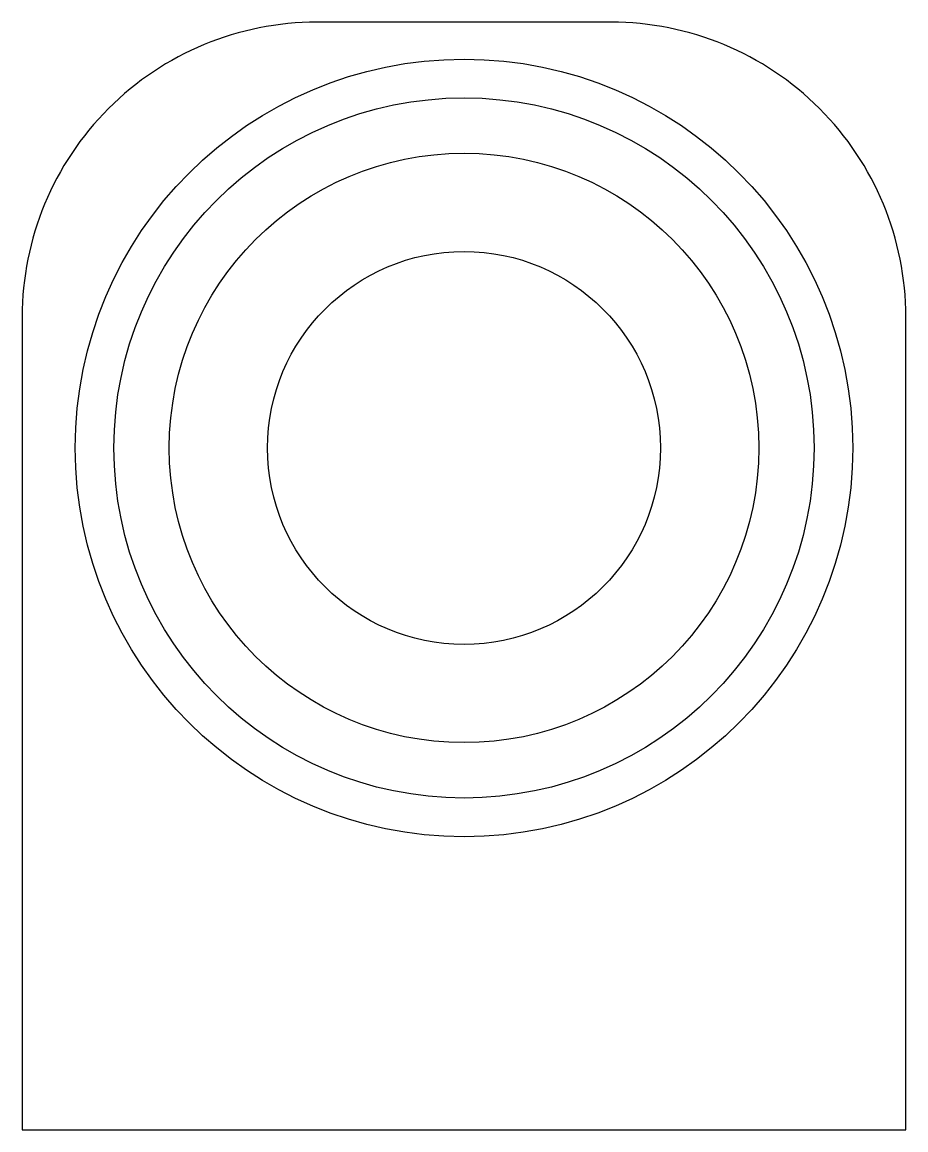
# Model space of a CAD drawing. Header units: inches. Extents: x -5.92 to -1.42, y 0.47 to 6.11.
import ezdxf

# ---------------------------------------------------------------- set-up
doc = ezdxf.new("R2010")
doc.units = ezdxf.units.IN
doc.layers.get('0').update_dxf_attribs({"linetype": 'CONTINUOUS'})

msp = doc.modelspace()

# ---------------------------------------------------------------- linework, layer by layer
msp.add_lwpolyline([(-4.4201, 6.1077, 0.414214), (-5.9201, 4.6077), (-5.9201, 0.47), (-1.4227, 0.47), (-1.4227, 4.6077, 0.414214), (-2.9227, 6.1077)], format="xyb", close=True)
for radius in [1.9787, 1.7818, 1.5, 1.5, 1]:
    msp.add_circle((-3.6714, 3.9406), radius)

doc.saveas('drawing.dxf')
